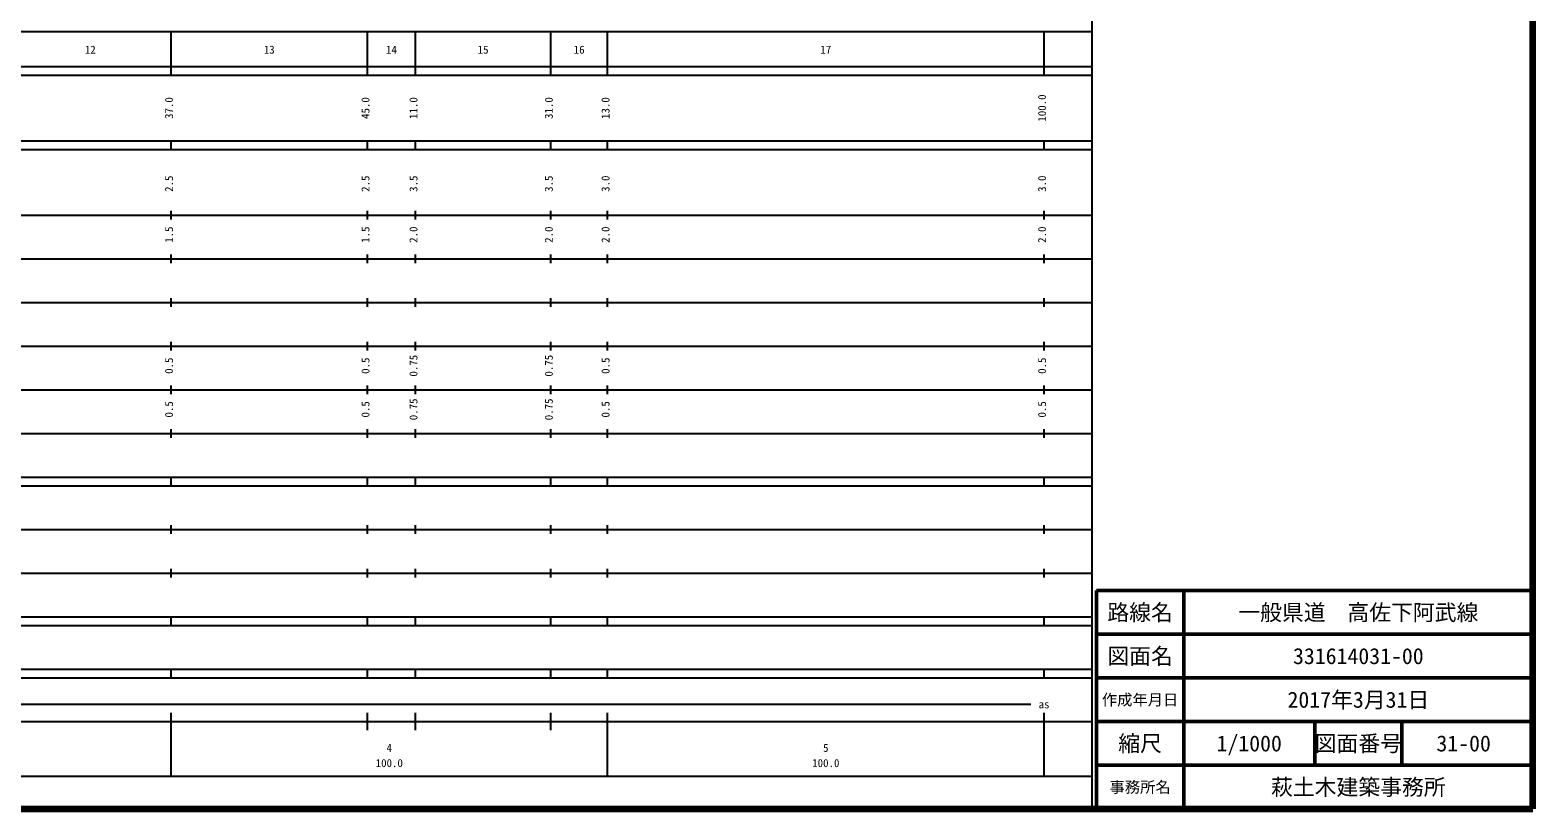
# Model space of a CAD drawing. Units: millimetres on the paper, enlarged 1000 times. Extents: x 40000 to 680000, y 20000 to 380000.
# Drawn here: x 335699 to 680000, y 20000 to 198357 of the extents above; entities that cross this region are included whole.
import ezdxf
from ezdxf.enums import TextEntityAlignment as Align

# ---------------------------------------------------------------- set-up
doc = ezdxf.new("R2010")
doc.units = ezdxf.units.MM
doc.header["$LTSCALE"] = 1000
for name, color, linetype, lineweight in [('M-TTL', 2, 'Continuous', 140), ('M-TTL-BAND', 7, 'Continuous', 25), ('M-TTL-FRAM', 2, 'Continuous', 50), ('M-TTL-LINE', 7, 'Continuous', 50)]:
    doc.layers.add(name, color=color, linetype=linetype, lineweight=lineweight)
doc.layers.add('M-TTL-TXT', color=7, linetype='Continuous')
doc.styles.add('ＭＳ ゴシック', font='')
doc.styles.get('ＭＳ ゴシック').set_extended_font_data('MS Gothic')

msp = doc.modelspace()

# ---------------------------------------------------------------- linework, layer by layer
at = {"layer": 'M-TTL'}
for p, q in [((680000, 20000), (680000, 380000)), ((40000, 20000), (680000, 20000))]:
    msp.add_line(p, q, dxfattribs=at)
at = {"layer": 'M-TTL-BAND'}
for p, q in [((579000, 20000), (579000, 370000)), ((68000, 198000), (579000, 198000)), ((368000, 188000), (368000, 198000)), ((413000, 188000), (413000, 198000)), ((424000, 188000), (424000, 198000)), ((455000, 188000), (455000, 198000)), ((468000, 188000), (468000, 198000)), ((568000, 188000), (568000, 198000)), ((40000, 190000), (579000, 190000)), ((40000, 188000), (579000, 188000)), ((40000, 173000), (579000, 173000)), ((368000, 171000), (368000, 173000)), ((413000, 171000), (413000, 173000)), ((424000, 171000), (424000, 173000)), ((455000, 171000), (455000, 173000)), ((468000, 171000), (468000, 173000)), ((568000, 171000), (568000, 173000)), ((40000, 171000), (579000, 171000)), ((40000, 156000), (579000, 156000)), ((368000, 155000), (368000, 157000)), ((413000, 155000), (413000, 157000)), ((424000, 155000), (424000, 157000)), ((455000, 155000), (455000, 157000)), ((468000, 155000), (468000, 157000)), ((568000, 155000), (568000, 157000)), ((46000, 146000), (579000, 146000)), ((368000, 145000), (368000, 147000)), ((413000, 145000), (413000, 147000)), ((424000, 145000), (424000, 147000)), ((455000, 145000), (455000, 147000)), ((468000, 145000), (468000, 147000)), ((568000, 145000), (568000, 147000)), ((52000, 136000), (579000, 136000)), ((368000, 135000), (368000, 137000)), ((413000, 135000), (413000, 137000)), ((424000, 135000), (424000, 137000)), ((455000, 135000), (455000, 137000)), ((468000, 135000), (468000, 137000)), ((568000, 135000), (568000, 137000)), ((46000, 126000), (579000, 126000)), ((368000, 125000), (368000, 127000)), ((413000, 125000), (413000, 127000)), ((424000, 125000), (424000, 127000)), ((455000, 125000), (455000, 127000)), ((468000, 125000), (468000, 127000)), ((568000, 125000), (568000, 127000)), ((52000, 116000), (579000, 116000)), ((368000, 115000), (368000, 117000)), ((413000, 115000), (413000, 117000)), ((424000, 115000), (424000, 117000)), ((455000, 115000), (455000, 117000)), ((468000, 115000), (468000, 117000)), ((568000, 115000), (568000, 117000)), ((368000, 105000), (368000, 107000)), ((413000, 105000), (413000, 107000)), ((424000, 105000), (424000, 107000)), ((455000, 105000), (455000, 107000)), ((468000, 105000), (468000, 107000)), ((568000, 105000), (568000, 107000)), ((46000, 106000), (579000, 106000)), ((40000, 96000), (579000, 96000)), ((40000, 94000), (579000, 94000)), ((368000, 94000), (368000, 96000)), ((413000, 94000), (413000, 96000)), ((424000, 94000), (424000, 96000)), ((455000, 94000), (455000, 96000)), ((468000, 94000), (468000, 96000)), ((568000, 94000), (568000, 96000)), ((49000, 84000), (579000, 84000)), ((368000, 83000), (368000, 85000)), ((413000, 83000), (413000, 85000)), ((424000, 83000), (424000, 85000)), ((455000, 83000), (455000, 85000)), ((468000, 83000), (468000, 85000)), ((568000, 83000), (568000, 85000)), ((40000, 74000), (579000, 74000)), ((368000, 73000), (368000, 75000)), ((413000, 73000), (413000, 75000)), ((424000, 73000), (424000, 75000)), ((455000, 73000), (455000, 75000)), ((468000, 73000), (468000, 75000)), ((568000, 73000), (568000, 75000)), ((40000, 64000), (579000, 64000)), ((40000, 62000), (579000, 62000)), ((368000, 62000), (368000, 64000)), ((413000, 62000), (413000, 64000)), ((424000, 62000), (424000, 64000)), ((455000, 62000), (455000, 64000)), ((468000, 62000), (468000, 64000)), ((568000, 62000), (568000, 64000)), ((40000, 52000), (579000, 52000)), ((368000, 50000), (368000, 52000)), ((413000, 50000), (413000, 52000)), ((424000, 50000), (424000, 52000)), ((455000, 50000), (455000, 52000)), ((468000, 50000), (468000, 52000)), ((568000, 50000), (568000, 52000)), ((40000, 50000), (579000, 50000)), ((71000, 44000), (565000, 44000)), ((368000, 27500), (368000, 42000)), ((413000, 38000), (413000, 42000)), ((424000, 38000), (424000, 42000)), ((455000, 38000), (455000, 42000)), ((468000, 27500), (468000, 42000)), ((568000, 27500), (568000, 42000)), ((40000, 40000), (579000, 40000)), ((68000, 27500), (579000, 27500))]:
    msp.add_line(p, q, dxfattribs=at)
at = {"layer": 'M-TTL-FRAM'}
for p, q in [((680000, 70000), (580000, 70000)), ((580000, 70000), (580000, 20000))]:
    msp.add_line(p, q, dxfattribs=at)
at = {"layer": 'M-TTL-LINE'}
for p, q in [((600000, 70000), (600000, 20000)), ((680000, 60000), (580000, 60000)), ((680000, 50000), (580000, 50000)), ((680000, 40000), (580000, 40000)), ((630000, 40000), (630000, 30000)), ((650000, 40000), (650000, 30000)), ((680000, 30000), (580000, 30000))]:
    msp.add_line(p, q, dxfattribs=at)

# ---------------------------------------------------------------- texts
at = {"layer": 'M-TTL-BAND', "style": 'ＭＳ ゴシック'}
for s, p in [('12', (349500, 192405)), ('13', (390500, 192405)), ('14', (418500, 192405)), ('15', (439500, 192405)), ('16', (461500, 192405)), ('17', (518000, 192405)), ('as', (568000, 42500)), ('4', (418000, 32523)), ('5', (518000, 32523)), ('100.0', (418000, 29033)), ('100.0', (518000, 29033))]:
    msp.add_text(s, height=1833, dxfattribs=at).set_placement(p, align=Align.BOTTOM_CENTER)
for s, p in [('37.0', (369000, 180500)), ('45.0', (414000, 180500)), ('11.0', (425000, 180500)), ('31.0', (456000, 180500)), ('13.0', (469000, 180500)), ('100.0', (569000, 180500)), ('2.5', (369000, 163174)), ('2.5', (414000, 163174)), ('3.5', (425000, 163174)), ('3.5', (456000, 163174)), ('3.0', (469000, 163174)), ('3.0', (569000, 163174)), ('1.5', (369000, 151500)), ('1.5', (414000, 151500)), ('2.0', (425000, 151500)), ('2.0', (456000, 151500)), ('2.0', (469000, 151500)), ('2.0', (569000, 151500)), ('0.5', (369000, 121500)), ('0.5', (414000, 121500)), ('0.75', (425000, 121500)), ('0.75', (456000, 121500)), ('0.5', (469000, 121500)), ('0.5', (569000, 121500)), ('0.75', (425000, 111500)), ('0.75', (456000, 111500)), ('0.5', (369000, 111500)), ('0.5', (414000, 111500)), ('0.5', (469000, 111500)), ('0.5', (569000, 111500))]:
    msp.add_text(s, height=1833, rotation=90, dxfattribs=at).set_placement(p, align=Align.BOTTOM_CENTER)
at = {"layer": 'M-TTL-TXT', "style": 'ＭＳ ゴシック'}
for s, height, p in [('路線名', 3666, (590000, 65000)), ('路線名', 3666, (590000, 65000)), ('一般県道\u3000高佐下阿武線', 3666, (640000, 65000)), ('図面名', 3666, (590000, 55000)), ('図面名', 3666, (590000, 55000)), ('331614031-00', 3666, (640000, 55000)), ('作成年月日', 2566, (590000, 45000)), ('作成年月日', 2566, (590000, 45000)), ('2017年3月31日', 3666, (640000, 45000)), ('縮尺', 3666, (590000, 35000)), ('縮尺', 3666, (590000, 35000)), ('1/1000', 3666, (615000, 35000)), ('図面番号', 3666, (640000, 35000)), ('図面番号', 3666, (640000, 35000)), ('31-00', 3666, (664125, 35000)), ('事務所名', 2566, (590000, 25000)), ('事務所名', 2566, (590000, 25000)), ('萩土木建築事務所', 3666, (640000, 25000))]:
    msp.add_text(s, height=height, dxfattribs=at).set_placement(p, align=Align.MIDDLE_CENTER)

doc.saveas('drawing.dxf')
